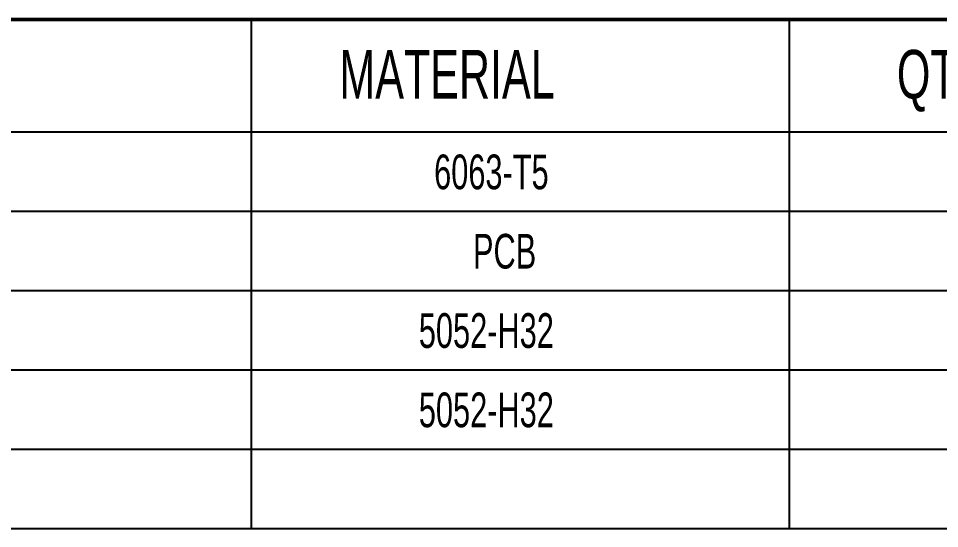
# Model space of a CAD drawing. Header units: millimetres. Extents: x 15 to 405, y 6 to 293.
# Drawn here: x 143.6 to 210, y 251.2 to 288 of the extents above; entities that cross this region are included whole.
import ezdxf

# ---------------------------------------------------------------- set-up
doc = ezdxf.new("R2010")
doc.units = ezdxf.units.MM
doc.layers.add('RAHM', color=5, linetype='Continuous')
doc.styles.add('SLDTEXTSTYLE1', font='TXT', dxfattribs={"width": 0.663})

# ---------------------------------------------------------------- blocks, each defined once
blk = doc.blocks.new('SW_TABLEANNOTATION_0')
at = {"layer": 'RAHM', "color": 0}
for p, q in [((97.498, 0), (145.276, 0)), ((145.276, 0), (145.276, -8.177)), ((145.276, 0), (184.069, 0)), ((184.069, 0), (184.069, -8.177)), ((184.069, 0), (209.956, 0)), ((97.498, -8.177), (145.276, -8.177)), ((145.276, -8.177), (184.069, -8.177)), ((145.276, -8.177), (145.276, -13.891)), ((184.069, -8.177), (209.956, -8.177)), ((184.069, -8.177), (184.069, -13.891)), ((97.498, -13.891), (145.276, -13.891)), ((145.276, -13.891), (145.276, -19.605)), ((145.276, -13.891), (184.069, -13.891)), ((184.069, -13.891), (184.069, -19.605)), ((184.069, -13.891), (209.956, -13.891)), ((97.498, -19.605), (145.276, -19.605)), ((145.276, -19.605), (145.276, -25.318)), ((145.276, -19.605), (184.069, -19.605)), ((184.069, -19.605), (184.069, -25.318)), ((184.069, -19.605), (209.956, -19.605)), ((97.498, -25.318), (145.276, -25.318)), ((145.276, -25.318), (145.276, -31.032)), ((145.276, -25.318), (184.069, -25.318)), ((184.069, -25.318), (184.069, -31.032)), ((184.069, -25.318), (209.956, -25.318)), ((97.498, -31.032), (145.276, -31.032)), ((145.276, -31.032), (145.276, -36.745)), ((145.276, -31.032), (184.069, -31.032)), ((184.069, -31.032), (184.069, -36.745)), ((184.069, -31.032), (209.956, -31.032)), ((97.498, -36.745), (145.276, -36.745)), ((145.276, -36.745), (184.069, -36.745)), ((184.069, -36.745), (209.956, -36.745))]:
    blk.add_line(p, q, dxfattribs=at)
at = {"layer": 'RAHM', "color": 0, "attachment_point": 1, "style": 'SLDTEXTSTYLE1'}
for s, insert, char_height in [('MATERIAL', (151.637, -2.268), 3.5), ('QTY', (191.826, -2.268), 3.5), ('6063-T5', (158.466, -9.804), 2.5), ('PCB', (161.268, -15.518), 2.5), ('5052-H32', (157.363, -21.232), 2.5), ('5052-H32', (157.363, -26.945), 2.5)]:
    blk.add_mtext(s, dxfattribs=dict(at, insert=insert, char_height=char_height))

msp = doc.modelspace()

# ---------------------------------------------------------------- linework, layer by layer
at = {"layer": 'RAHM', "color": 7, "linetype": 'Continuous', "lineweight": 35}
msp.add_line((405, 287.85), (15, 287.85), dxfattribs=at)

# ---------------------------------------------------------------- block references
at = {"layer": 'RAHM'}
msp.add_blockref('SW_TABLEANNOTATION_0', (15.097, 287.966), dxfattribs=at)

doc.saveas('drawing.dxf')
